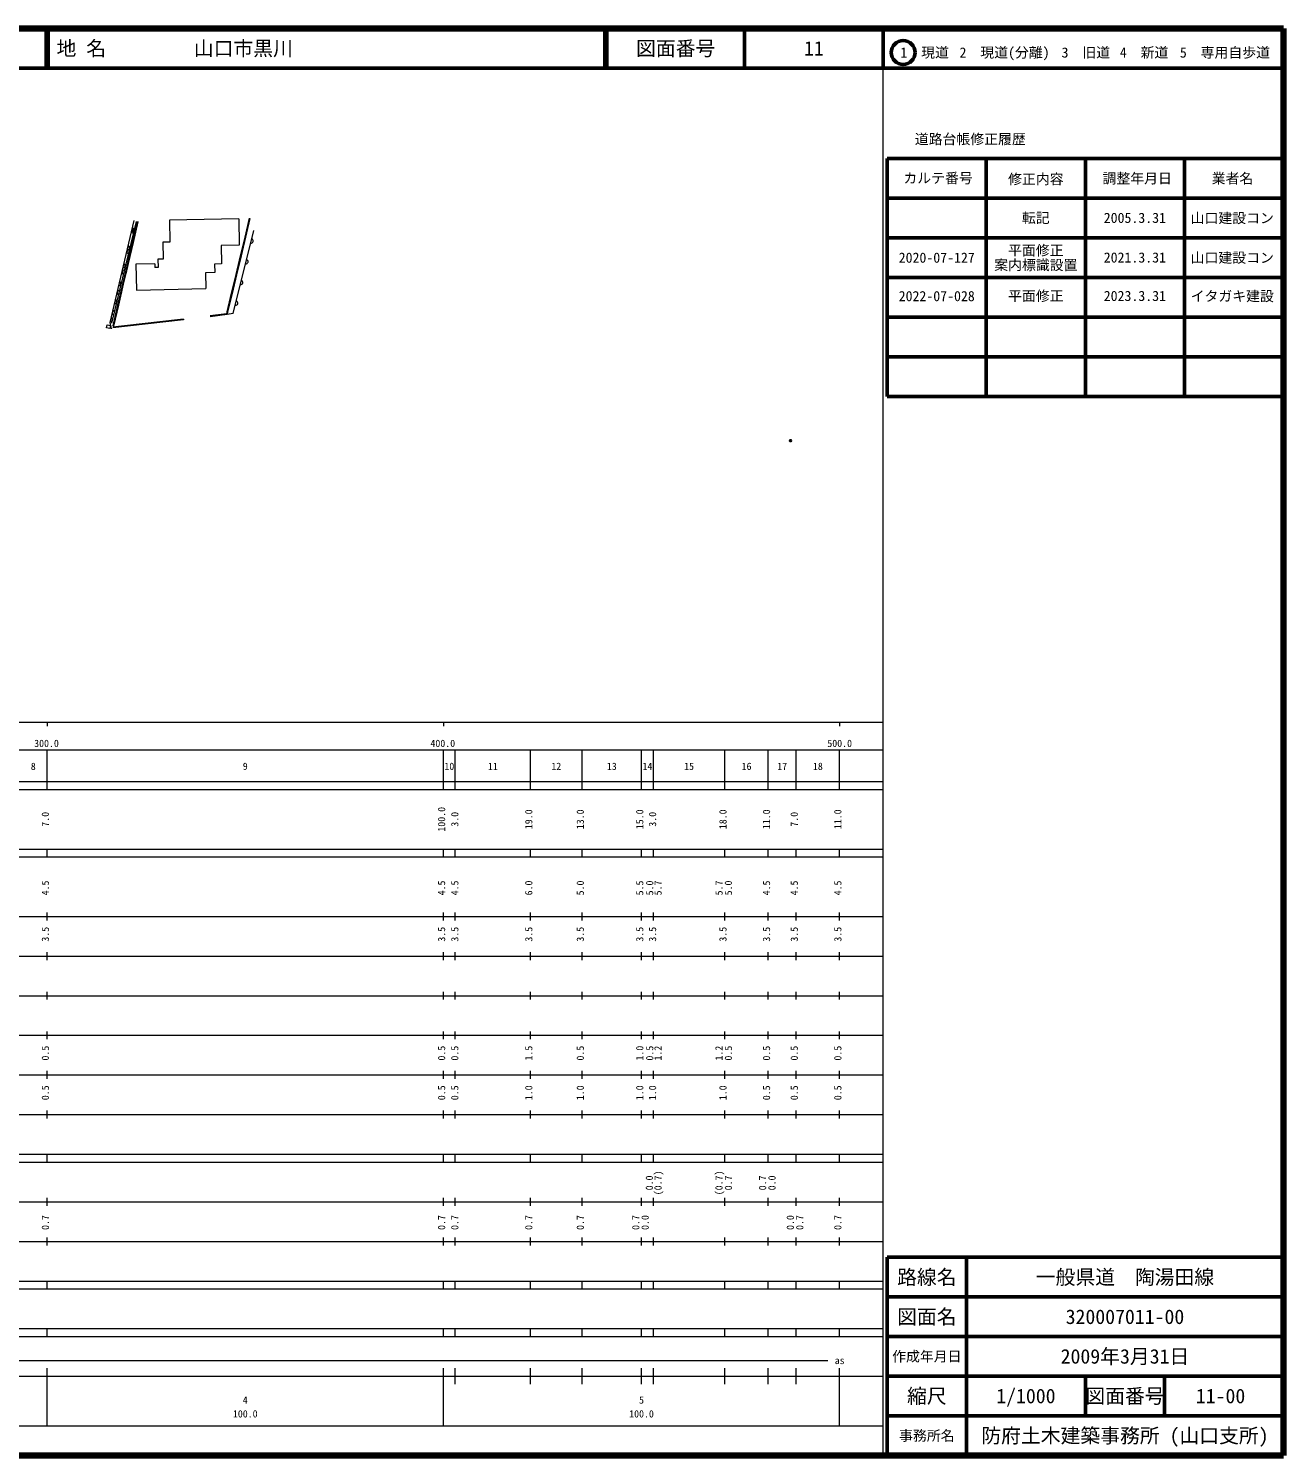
# Model space of a CAD drawing. Units: millimetres on the paper, with parts at other scales. Extents: x 40 to 680, y 20 to 380.
# Drawn here: x 363.3 to 680, y 20 to 380 of the extents above; entities that cross this region are included whole.
import ezdxf
from ezdxf.enums import TextEntityAlignment as Align

# ---------------------------------------------------------------- set-up
doc = ezdxf.new("R2010")
doc.units = ezdxf.units.MM
doc.header["$PDMODE"] = 32
doc.header["$PDSIZE"] = 0.5
for name, color, linetype, lineweight in [('M-BGD', 7, 'Continuous', 13), ('M-TTL', 2, 'Continuous', 140), ('M-TTL-BAND', 7, 'Continuous', 13), ('M-TTL-FRAM', 2, 'Continuous', 50), ('M-TTL-LINE', 7, 'Continuous', 50), ('S-BGD', 7, 'Continuous', 13)]:
    doc.layers.add(name, color=color, linetype=linetype, lineweight=lineweight)
doc.layers.add('M-OTRS', color=6, linetype='Continuous')
doc.layers.add('M-TTL-TXT', color=7, linetype='Continuous')
doc.styles.add('ＭＳ ゴシック', font='')
doc.styles.get('ＭＳ ゴシック').set_extended_font_data('MS Gothic')

msp = doc.modelspace()

# ---------------------------------------------------------------- linework, layer by layer
at = {"layer": 'M-BGD'}
msp.add_line((402.393, 306.671), (402.415, 306.472), dxfattribs=at)
at = {"layer": 'M-OTRS'}
msp.add_point((555.604, 276.025), dxfattribs=at)
at = {"layer": 'M-TTL'}
for p, q in [((680, 380), (40, 380)), ((680, 20), (680, 380)), ((40, 20), (680, 20))]:
    msp.add_line(p, q, dxfattribs=at)
at = {"layer": 'M-TTL-BAND'}
for p, q in [((579, 20), (579, 370)), ((40, 205), (579, 205)), ((368, 205), (368, 204)), ((468, 205), (468, 204)), ((568, 205), (568, 204)), ((68, 198), (579, 198)), ((368, 188), (368, 198)), ((468, 188), (468, 198)), ((471, 188), (471, 198)), ((490, 188), (490, 198)), ((503, 188), (503, 198)), ((518, 188), (518, 198)), ((521, 188), (521, 198)), ((539, 188), (539, 198)), ((550, 188), (550, 198)), ((557, 188), (557, 198)), ((568, 188), (568, 198)), ((40, 190), (579, 190)), ((40, 188), (579, 188)), ((40, 173), (579, 173)), ((368, 171), (368, 173)), ((468, 171), (468, 173)), ((471, 171), (471, 173)), ((490, 171), (490, 173)), ((503, 171), (503, 173)), ((518, 171), (518, 173)), ((521, 171), (521, 173)), ((539, 171), (539, 173)), ((550, 171), (550, 173)), ((557, 171), (557, 173)), ((568, 171), (568, 173)), ((40, 171), (579, 171)), ((40, 156), (579, 156)), ((368, 155), (368, 157)), ((468, 155), (468, 157)), ((471, 155), (471, 157)), ((490, 155), (490, 157)), ((503, 155), (503, 157)), ((518, 155), (518, 157)), ((521, 155), (521, 157)), ((539, 155), (539, 157)), ((550, 155), (550, 157)), ((557, 155), (557, 157)), ((568, 155), (568, 157)), ((46, 146), (579, 146)), ((368, 145), (368, 147)), ((468, 145), (468, 147)), ((471, 145), (471, 147)), ((490, 145), (490, 147)), ((503, 145), (503, 147)), ((518, 145), (518, 147)), ((521, 145), (521, 147)), ((539, 145), (539, 147)), ((550, 145), (550, 147)), ((557, 145), (557, 147)), ((568, 145), (568, 147)), ((368, 135), (368, 137)), ((468, 135), (468, 137)), ((471, 135), (471, 137)), ((490, 135), (490, 137)), ((503, 135), (503, 137)), ((518, 135), (518, 137)), ((521, 135), (521, 137)), ((539, 135), (539, 137)), ((550, 135), (550, 137)), ((557, 135), (557, 137)), ((568, 135), (568, 137)), ((52, 136), (579, 136)), ((46, 126), (579, 126)), ((368, 125), (368, 127)), ((468, 125), (468, 127)), ((471, 125), (471, 127)), ((490, 125), (490, 127)), ((503, 125), (503, 127)), ((518, 125), (518, 127)), ((521, 125), (521, 127)), ((539, 125), (539, 127)), ((550, 125), (550, 127)), ((557, 125), (557, 127)), ((568, 125), (568, 127)), ((52, 116), (579, 116)), ((368, 115), (368, 117)), ((468, 115), (468, 117)), ((471, 115), (471, 117)), ((490, 115), (490, 117)), ((503, 115), (503, 117)), ((518, 115), (518, 117)), ((521, 115), (521, 117)), ((539, 115), (539, 117)), ((550, 115), (550, 117)), ((557, 115), (557, 117)), ((568, 115), (568, 117)), ((46, 106), (579, 106)), ((368, 105), (368, 107)), ((468, 105), (468, 107)), ((471, 105), (471, 107)), ((490, 105), (490, 107)), ((503, 105), (503, 107)), ((518, 105), (518, 107)), ((521, 105), (521, 107)), ((539, 105), (539, 107)), ((550, 105), (550, 107)), ((557, 105), (557, 107)), ((568, 105), (568, 107)), ((40, 96), (579, 96)), ((40, 94), (579, 94)), ((368, 94), (368, 96)), ((468, 94), (468, 96)), ((471, 94), (471, 96)), ((490, 94), (490, 96)), ((503, 94), (503, 96)), ((518, 94), (518, 96)), ((521, 94), (521, 96)), ((539, 94), (539, 96)), ((550, 94), (550, 96)), ((557, 94), (557, 96)), ((568, 94), (568, 96)), ((49, 84), (579, 84)), ((368, 83), (368, 85)), ((468, 83), (468, 85)), ((471, 83), (471, 85)), ((490, 83), (490, 85)), ((503, 83), (503, 85)), ((518, 83), (518, 85)), ((521, 83), (521, 85)), ((539, 83), (539, 85)), ((550, 83), (550, 85)), ((557, 83), (557, 85)), ((568, 83), (568, 85)), ((40, 74), (579, 74)), ((368, 73), (368, 75)), ((468, 73), (468, 75)), ((471, 73), (471, 75)), ((490, 73), (490, 75)), ((503, 73), (503, 75)), ((518, 73), (518, 75)), ((521, 73), (521, 75)), ((539, 73), (539, 75)), ((550, 73), (550, 75)), ((557, 73), (557, 75)), ((568, 73), (568, 75)), ((40, 64), (579, 64)), ((40, 62), (579, 62)), ((368, 62), (368, 64)), ((468, 62), (468, 64)), ((471, 62), (471, 64)), ((490, 62), (490, 64)), ((503, 62), (503, 64)), ((518, 62), (518, 64)), ((521, 62), (521, 64)), ((539, 62), (539, 64)), ((550, 62), (550, 64)), ((557, 62), (557, 64)), ((568, 62), (568, 64)), ((40, 52), (579, 52)), ((368, 50), (368, 52)), ((468, 50), (468, 52)), ((471, 50), (471, 52)), ((490, 50), (490, 52)), ((503, 50), (503, 52)), ((518, 50), (518, 52)), ((521, 50), (521, 52)), ((539, 50), (539, 52)), ((550, 50), (550, 52)), ((557, 50), (557, 52)), ((568, 50), (568, 52)), ((40, 50), (579, 50)), ((71, 44), (565, 44)), ((40, 40), (579, 40)), ((368, 27.5), (368, 42)), ((468, 27.5), (468, 42)), ((471, 38), (471, 42)), ((490, 38), (490, 42)), ((503, 38), (503, 42)), ((518, 38), (518, 42)), ((521, 38), (521, 42)), ((539, 38), (539, 42)), ((550, 38), (550, 42)), ((557, 38), (557, 42)), ((568, 27.5), (568, 42)), ((68, 27.5), (579, 27.5))]:
    msp.add_line(p, q, dxfattribs=at)
at = {"layer": 'M-TTL-FRAM'}
for p, q in [((580, 347.197), (580, 287.197)), ((580, 347.197), (680, 347.197)), ((580, 287.197), (680, 287.197)), ((680, 70), (580, 70)), ((580, 70), (580, 20))]:
    msp.add_line(p, q, dxfattribs=at)
at = {"layer": 'M-TTL-LINE'}
for p, q in [((367.75, 380), (367.75, 370)), ((368.25, 380), (368.25, 370)), ((508.747, 380), (508.747, 370)), ((509.247, 380), (509.247, 370)), ((543.997, 380), (543.997, 370)), ((579, 380), (579, 370)), ((40, 370), (680, 370)), ((605, 347.197), (605, 287.197)), ((630, 347.197), (630, 287.197)), ((655, 347.197), (655, 287.197)), ((580, 337.197), (680, 337.197)), ((580, 327.197), (680, 327.197)), ((580, 317.197), (680, 317.197)), ((580, 307.197), (680, 307.197)), ((580, 297.197), (680, 297.197)), ((600, 70), (600, 20)), ((680, 60), (580, 60)), ((680, 50), (580, 50)), ((680, 40), (580, 40)), ((630, 40), (630, 30)), ((650, 40), (650, 30)), ((680, 30), (580, 30))]:
    msp.add_line(p, q, dxfattribs=at)
msp.add_circle((584.031, 373.958), 3, dxfattribs=at)
at = {"layer": 'S-BGD'}
for p, q in [((389.918, 331.542), (383.819, 305.846)), ((384.287, 305.663), (390.512, 331.346)), ((389.575, 326.055), (390.806, 331.319)), ((389.77, 326.009), (391, 331.273)), ((390.21, 328.682), (390.825, 331.314)), ((390.229, 328.678), (390.845, 331.31)), ((390.249, 328.673), (390.864, 331.305)), ((390.268, 328.668), (390.884, 331.301)), ((390.288, 328.664), (390.903, 331.296)), ((390.307, 328.659), (390.922, 331.291)), ((390.327, 328.655), (390.942, 331.287)), ((390.346, 328.65), (390.961, 331.282)), ((390.366, 328.646), (390.981, 331.278)), ((416.339, 332), (398.884, 331.614)), ((398.884, 331.614), (399.005, 326.115)), ((416.339, 332), (416.486, 325.367)), ((418.992, 332.132), (417.863, 327.404)), ((419.186, 332.086), (418.058, 327.357)), ((414.963, 308.09), (420.154, 329.015)), ((418.447, 329.763), (417.882, 327.399)), ((418.466, 329.759), (417.902, 327.394)), ((418.486, 329.754), (417.921, 327.39)), ((418.505, 329.749), (417.941, 327.385)), ((418.525, 329.745), (417.96, 327.381)), ((418.544, 329.74), (417.98, 327.376)), ((418.564, 329.735), (417.999, 327.371)), ((418.583, 329.731), (418.019, 327.367)), ((418.603, 329.726), (418.038, 327.362)), ((388.344, 320.79), (389.575, 326.055)), ((388.539, 320.745), (389.77, 326.009)), ((388.979, 323.418), (389.594, 326.05)), ((388.999, 323.413), (389.614, 326.045)), ((389.018, 323.409), (389.633, 326.041)), ((389.037, 323.404), (389.653, 326.036)), ((389.057, 323.4), (389.672, 326.032)), ((389.076, 323.395), (389.692, 326.027)), ((389.096, 323.391), (389.711, 326.023)), ((389.115, 323.386), (389.731, 326.018)), ((389.135, 323.381), (389.75, 326.014)), ((399.005, 326.115), (397.206, 326.075)), ((397.206, 326.075), (397.3, 321.826)), ((411.909, 325.266), (412.012, 320.618)), ((416.486, 325.367), (411.943, 325.267)), ((417.863, 327.404), (416.734, 322.675)), ((417.318, 325.035), (416.754, 322.671)), ((417.337, 325.03), (416.773, 322.666)), ((417.357, 325.026), (416.792, 322.661)), ((417.376, 325.021), (416.812, 322.657)), ((417.396, 325.016), (416.831, 322.652)), ((417.415, 325.012), (416.851, 322.648)), ((417.435, 325.007), (416.87, 322.643)), ((417.454, 325.002), (416.89, 322.638)), ((417.474, 324.998), (416.909, 322.634)), ((418.058, 327.357), (416.929, 322.629)), ((387.113, 315.526), (388.344, 320.79)), ((387.308, 315.481), (388.539, 320.745)), ((387.748, 318.154), (388.364, 320.786)), ((387.768, 318.149), (388.383, 320.781)), ((387.787, 318.145), (388.403, 320.777)), ((387.807, 318.14), (388.422, 320.772)), ((387.826, 318.136), (388.442, 320.768)), ((387.846, 318.131), (388.461, 320.763)), ((387.865, 318.126), (388.481, 320.758)), ((387.885, 318.122), (388.5, 320.754)), ((387.904, 318.117), (388.519, 320.749)), ((395.175, 320.674), (390.4, 320.569)), ((390.4, 320.569), (390.545, 314.008)), ((395.175, 320.674), (395.197, 319.679)), ((397.3, 321.826), (395.95, 321.796)), ((395.95, 321.796), (395.997, 319.697)), ((412.012, 320.618), (410.276, 320.579)), ((410.276, 320.579), (410.323, 318.441)), ((416.734, 322.675), (415.605, 317.947)), ((416.929, 322.629), (415.8, 317.901)), ((395.997, 319.697), (395.197, 319.679)), ((407.939, 318.392), (408.028, 314.395)), ((410.323, 318.444), (407.966, 318.392)), ((415.605, 317.947), (414.476, 313.219)), ((415.8, 317.901), (414.671, 313.172)), ((416.189, 320.307), (415.625, 317.942)), ((416.209, 320.302), (415.644, 317.938)), ((416.228, 320.297), (415.664, 317.933)), ((416.248, 320.293), (415.683, 317.929)), ((416.267, 320.288), (415.703, 317.924)), ((416.286, 320.283), (415.722, 317.919)), ((416.306, 320.279), (415.741, 317.915)), ((416.325, 320.274), (415.761, 317.91)), ((416.345, 320.269), (415.78, 317.905)), ((385.883, 310.262), (387.113, 315.526)), ((386.078, 310.216), (387.308, 315.481)), ((386.518, 312.89), (387.133, 315.522)), ((386.537, 312.885), (387.152, 315.517)), ((386.557, 312.88), (387.172, 315.513)), ((386.576, 312.876), (387.191, 315.508)), ((386.596, 312.871), (387.211, 315.503)), ((386.615, 312.867), (387.23, 315.499)), ((386.634, 312.862), (387.25, 315.494)), ((386.654, 312.858), (387.269, 315.49)), ((386.673, 312.853), (387.289, 315.485)), ((390.545, 314.008), (408.028, 314.395)), ((414.476, 313.219), (413.348, 308.49)), ((415.06, 315.578), (414.496, 313.214)), ((415.08, 315.574), (414.515, 313.209)), ((415.099, 315.569), (414.535, 313.205)), ((415.119, 315.564), (414.554, 313.2)), ((415.138, 315.56), (414.574, 313.196)), ((415.158, 315.555), (414.593, 313.191)), ((415.177, 315.55), (414.613, 313.186)), ((415.196, 315.546), (414.632, 313.182)), ((415.216, 315.541), (414.651, 313.177)), ((384.652, 304.998), (385.883, 310.262)), ((384.847, 304.952), (386.078, 310.216)), ((385.287, 307.625), (385.902, 310.257)), ((385.306, 307.621), (385.922, 310.253)), ((385.326, 307.616), (385.941, 310.248)), ((385.345, 307.612), (385.961, 310.244)), ((385.365, 307.607), (385.98, 310.239)), ((385.384, 307.603), (386, 310.235)), ((385.404, 307.598), (386.019, 310.23)), ((385.423, 307.593), (386.039, 310.226)), ((385.443, 307.589), (386.058, 310.221)), ((413.931, 310.85), (413.367, 308.486)), ((413.951, 310.845), (413.386, 308.481)), ((413.97, 310.841), (413.406, 308.477)), ((413.99, 310.836), (413.425, 308.472)), ((414.009, 310.831), (413.445, 308.467)), ((414.029, 310.827), (413.464, 308.463)), ((414.048, 310.822), (413.484, 308.458)), ((414.068, 310.817), (413.503, 308.453)), ((414.087, 310.813), (413.523, 308.449)), ((414.671, 313.172), (413.542, 308.444)), ((397.932, 306.174), (393.472, 305.676)), ((402.393, 306.671), (397.932, 306.174)), ((400.165, 306.403), (397.934, 306.154)), ((400.167, 306.383), (397.937, 306.134)), ((400.169, 306.363), (397.939, 306.114)), ((400.171, 306.343), (397.941, 306.094)), ((400.174, 306.323), (397.943, 306.074)), ((400.176, 306.303), (397.946, 306.054)), ((400.178, 306.283), (397.948, 306.035)), ((400.18, 306.263), (397.95, 306.015)), ((400.182, 306.244), (397.952, 305.995)), ((402.415, 306.472), (397.954, 305.975)), ((413.245, 308.059), (409.138, 307.506)), ((411.55, 307.81), (409.141, 307.486)), ((411.553, 307.791), (409.144, 307.466)), ((411.555, 307.771), (409.146, 307.446)), ((411.558, 307.751), (409.149, 307.426)), ((411.561, 307.731), (409.152, 307.406)), ((411.563, 307.711), (409.154, 307.387)), ((411.566, 307.692), (409.157, 307.367)), ((411.569, 307.672), (409.16, 307.347)), ((411.571, 307.652), (409.162, 307.327)), ((413.407, 307.879), (409.165, 307.307)), ((413.348, 308.49), (413.245, 308.059)), ((413.542, 308.444), (413.407, 307.879)), ((414.963, 308.09), (413.407, 307.879)), ((383.819, 305.846), (384.156, 304.278)), ((389.011, 305.179), (384.551, 304.682)), ((386.783, 304.911), (384.553, 304.662)), ((386.786, 304.891), (384.555, 304.642)), ((386.788, 304.871), (384.558, 304.622)), ((386.79, 304.851), (384.56, 304.602)), ((386.792, 304.831), (384.562, 304.582)), ((386.795, 304.811), (384.564, 304.562)), ((386.797, 304.791), (384.567, 304.543)), ((386.799, 304.771), (384.569, 304.523)), ((386.801, 304.751), (384.571, 304.503)), ((389.034, 304.98), (384.573, 304.483)), ((393.472, 305.676), (389.011, 305.179)), ((391.244, 305.408), (389.014, 305.159)), ((391.246, 305.388), (389.016, 305.139)), ((391.248, 305.368), (389.018, 305.119)), ((391.251, 305.348), (389.02, 305.1)), ((391.253, 305.328), (389.023, 305.08)), ((391.255, 305.308), (389.025, 305.06)), ((391.257, 305.289), (389.027, 305.04)), ((391.259, 305.269), (389.029, 305.02)), ((391.262, 305.249), (389.031, 305)), ((393.494, 305.478), (389.034, 304.98)), ((395.704, 305.905), (393.474, 305.657)), ((395.706, 305.885), (393.476, 305.637)), ((395.709, 305.865), (393.479, 305.617)), ((395.711, 305.846), (393.481, 305.597)), ((395.713, 305.826), (393.483, 305.577)), ((395.715, 305.806), (393.485, 305.557)), ((395.718, 305.786), (393.487, 305.537)), ((395.72, 305.766), (393.49, 305.517)), ((395.722, 305.746), (393.492, 305.498)), ((397.954, 305.975), (393.494, 305.478))]:
    msp.add_line(p, q, dxfattribs=at)
msp.add_lwpolyline([(383.796, 304.316), (382.998, 304.495), (383.166, 305.242), (383.964, 305.062)], close=True, dxfattribs=at)
for centre, radius, start, end in [((389.41, 329.263), 0.468, 252.72706, 80.56977), ((389.918, 328.771), 0.529, 79.55264, 253.19777), ((388.673, 323.634), 0.529, 79.55264, 253.19777), ((388.332, 324.72), 0.468, 252.72706, 80.56977), ((419.465, 326.409), 0.54, 260.36656, 71.77097), ((387.253, 320.178), 0.468, 252.72706, 80.56977), ((418.168, 321.178), 0.54, 260.36656, 71.77097), ((387.428, 318.498), 0.529, 79.55264, 253.19777), ((386.183, 313.361), 0.529, 79.55264, 253.19777), ((386.175, 315.635), 0.468, 252.72706, 80.56977), ((416.87, 315.947), 0.54, 260.36656, 71.77097), ((385.097, 311.092), 0.468, 252.72706, 80.56977), ((415.572, 310.715), 0.54, 260.36656, 71.77097), ((384.019, 306.549), 0.468, 252.72706, 80.56977), ((384.938, 308.225), 0.529, 79.55264, 253.19777)]:
    msp.add_arc(centre, radius, start, end, dxfattribs=at)

# ---------------------------------------------------------------- texts
at = {"layer": 'M-TTL-BAND', "style": 'ＭＳ ゴシック'}
for s, p in [('300.0', (367.844, 198.195)), ('400.0', (467.844, 198.195)), ('500.0', (568, 198.195)), ('8', (364.5, 192.405)), ('9', (418, 192.405)), ('10', (469.5, 192.405)), ('11', (480.5, 192.405)), ('12', (496.5, 192.405)), ('13', (510.5, 192.405)), ('14', (519.5, 192.405)), ('15', (530, 192.405)), ('16', (544.5, 192.405)), ('17', (553.5, 192.405)), ('18', (562.5, 192.405)), ('as', (568, 42.5)), ('4', (418, 32.523)), ('5', (518, 32.523)), ('100.0', (418, 29.033)), ('100.0', (518, 29.033))]:
    msp.add_text(s, height=1.833, dxfattribs=at).set_placement(p, align=Align.BOTTOM_CENTER)
for s, p in [('7.0', (369, 180.5)), ('100.0', (469, 180.5)), ('3.0', (472.337, 180.5)), ('19.0', (491, 180.5)), ('13.0', (504, 180.5)), ('15.0', (519, 180.5)), ('3.0', (522.239, 180.5)), ('18.0', (540, 180.5)), ('11.0', (551, 180.5)), ('7.0', (558, 180.5)), ('11.0', (569, 180.5)), ('4.5', (369, 163.174)), ('4.5', (469, 163.174)), ('4.5', (472.337, 163.174)), ('6.0', (491, 163.174)), ('5.0', (504, 163.174)), ('5.5', (519, 163.174)), ('5.0', (521.521, 163.174)), ('5.7', (523.609, 163.174)), ('5.7', (539, 163.174)), ('5.0', (541.37, 163.174)), ('4.5', (551, 163.174)), ('4.5', (558, 163.174)), ('4.5', (569, 163.174)), ('3.5', (369, 151.5)), ('3.5', (469, 151.5)), ('3.5', (472.337, 151.5)), ('3.5', (491, 151.5)), ('3.5', (504, 151.5)), ('3.5', (519, 151.5)), ('3.5', (522.239, 151.5)), ('3.5', (540, 151.5)), ('3.5', (551, 151.5)), ('3.5', (558, 151.5)), ('3.5', (569, 151.5)), ('0.5', (369, 121.5)), ('0.5', (469, 121.5)), ('0.5', (472.337, 121.5)), ('1.5', (491, 121.5)), ('0.5', (504, 121.5)), ('1.0', (519, 121.5)), ('0.5', (521.521, 121.5)), ('1.2', (523.609, 121.5)), ('1.2', (539, 121.5)), ('0.5', (541.37, 121.5)), ('0.5', (551, 121.5)), ('0.5', (558, 121.5)), ('0.5', (569, 121.5)), ('0.5', (369, 111.5)), ('0.5', (469, 111.5)), ('0.5', (472.337, 111.5)), ('1.0', (491, 111.5)), ('1.0', (504, 111.5)), ('1.0', (519, 111.5)), ('1.0', (522.239, 111.5)), ('1.0', (540, 111.5)), ('0.5', (551, 111.5)), ('0.5', (558, 111.5)), ('0.5', (569, 111.5)), ('0.0', (521.421, 88.764)), ('(0.7)', (523.609, 88.764)), ('(0.7)', (539, 88.764)), ('0.7', (541.37, 88.764)), ('0.7', (550, 88.764)), ('0.0', (552.37, 88.764)), ('0.7', (369, 78.764)), ('0.7', (469, 78.764)), ('0.7', (472.337, 78.764)), ('0.7', (491, 78.764)), ('0.7', (504, 78.764)), ('0.7', (518, 78.764)), ('0.0', (520.37, 78.764)), ('0.0', (557, 78.764)), ('0.7', (559.37, 78.764)), ('0.7', (569, 78.764))]:
    msp.add_text(s, height=1.833, rotation=90, dxfattribs=at).set_placement(p, align=Align.BOTTOM_CENTER)
at = {"layer": 'M-TTL-TXT', "style": 'ＭＳ ゴシック'}
for s, p in [('地 名', (370.38, 375)), ('山口市黒川', (405.024, 375))]:
    msp.add_text(s, height=3.666, dxfattribs=at).set_placement(p, align=Align.MIDDLE_LEFT)
for s, height, p in [('図面番号', 3.666, (526.622, 375)), ('11', 3.666, (561.497, 375)), ('1\u3000現道', 2.566, (589.448, 373.958)), ('2\u3000現道(分離)', 2.566, (609.619, 373.958)), ('3\u3000旧道', 2.566, (630.121, 373.958)), ('4\u3000新道', 2.566, (644.824, 373.958)), ('5\u3000専用自歩道', 2.566, (665.228, 373.958)), ('道路台帳修正履歴', 2.566, (600.968, 352.113)), ('カルテ番号', 2.566, (592.839, 342.277)), ('修正内容', 2.566, (617.509, 342.023)), ('調整年月日', 2.566, (643.089, 342.197)), ('業者名', 2.566, (667.134, 342.197)), ('転記', 2.566, (617.5, 332.245)), ('2005.3.31', 2.566, (642.5, 332.245)), ('山口建設コン', 2.566, (667.077, 332.189)), ('平面修正', 2.566, (617.5, 324.047)), ('2020-07-127', 2.566, (592.5, 322.197)), ('案内標識設置', 2.566, (617.5, 320.347)), ('2021.3.31', 2.566, (642.5, 322.245)), ('山口建設コン', 2.566, (667.077, 322.189)), ('路線名', 3.666, (590, 65)), ('路線名', 3.666, (590, 65)), ('一般県道\u3000陶湯田線', 3.666, (640, 65)), ('図面名', 3.666, (590, 55)), ('図面名', 3.666, (590, 55)), ('320007011-00', 3.666, (640, 55)), ('2009年3月31日', 3.666, (640, 45)), ('作成年月日', 2.566, (590, 45)), ('作成年月日', 2.566, (590, 45)), ('縮尺', 3.666, (590, 35)), ('縮尺', 3.666, (590, 35)), ('1/1000', 3.666, (615, 35)), ('図面番号', 3.666, (640, 35)), ('図面番号', 3.666, (640, 35)), ('11-00', 3.666, (664.125, 35)), ('事務所名', 2.566, (590, 25)), ('事務所名', 2.566, (590, 25)), ('防府土木建築事務所 (山口支所)', 3.666, (640, 25))]:
    msp.add_text(s, height=height, dxfattribs=at).set_placement(p, align=Align.MIDDLE_CENTER)
for s, p in [('2022-07-028', (592.5, 310.447)), ('平面修正', (617.5, 310.495)), ('2023.3.31', (642.5, 310.495)), ('イタガキ建設', (667.077, 310.439))]:
    msp.add_text(s, height=2.566, dxfattribs=at).set_placement(p, align=Align.BOTTOM_CENTER)

doc.saveas('drawing.dxf')
